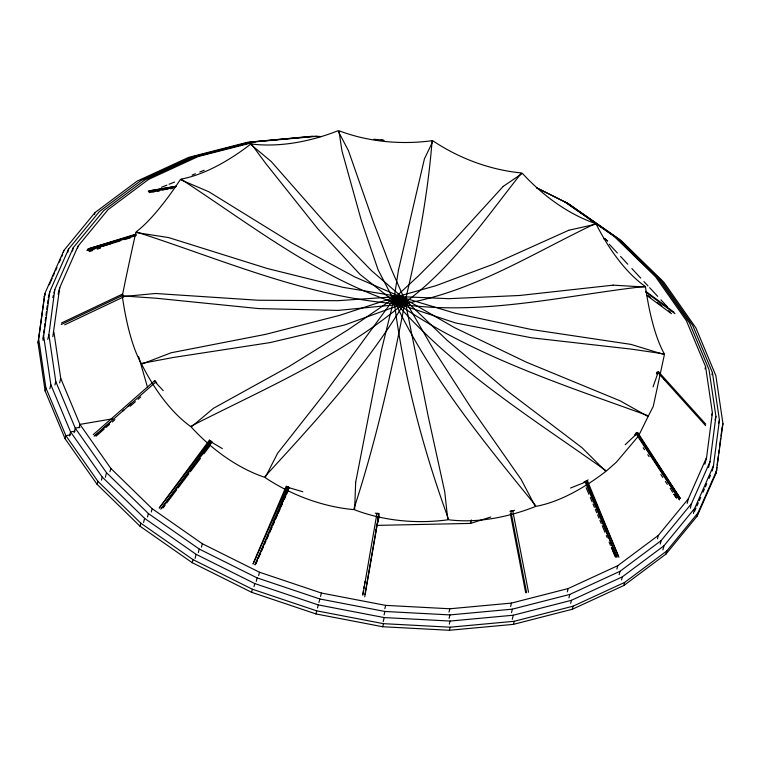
<?xml version="1.0" encoding="UTF-8"?>
<svg xmlns="http://www.w3.org/2000/svg" width="761" height="761" viewBox="0 0 761 761"><rect width="100%" height="100%" fill="white"/><g stroke="black" fill="none" stroke-linecap="round" stroke-linejoin="round"><path stroke-width="1.14" d="M658.275 373.071L658.389 371.587L656.6 372.414L656.477 373.898L658.275 373.071L705.609 425.608M536.952 188.053L568.762 203.91L620.928 240.343L663.858 282.207L695.915 327.905L715.873 375.668L722.95 423.668L716.12 473.123L697.143 516.12L665.98 554.075L623.839 585.513L572.32 609.257L513.428 624.362L449.399 630.27L382.716 626.741L315.929 613.927L251.615 592.296L192.238 562.702L140.072 526.27L97.142 484.396L65.085 438.707L45.127 390.945L38.05 342.945L44.88 293.48L63.857 250.493L95.02 212.538L137.161 181.089L188.68 157.356L247.572 142.25L311.601 136.343L317.927 136.58M38.05 342.945L44.88 293.48M42.939 338.769L43.406 335.249M43.71 332.899L44.167 329.37M44.48 327.021L44.937 323.501M45.241 321.152L45.708 317.632M46.012 315.282L46.469 311.753M46.782 309.404L47.239 305.884M47.553 303.534L48.01 300.015M43.082 340.395L49.836 291.511L68.576 249.056L99.349 211.577L140.975 180.528L191.839 157.089L250.008 142.164L313.228 136.333M47.743 339.387L48.885 334.773L54.802 289.541L73.303 247.62L103.686 210.626L144.78 179.967L195.006 156.823L252.433 142.088L316.481 136.324L321.142 136.571M52.813 336.695L59.758 287.572L78.022 246.193L108.014 209.665L148.585 179.396L198.164 156.557L254.859 142.012M704.905 464.229L706.569 457.523L712.401 412.871L705.59 366.678L686.384 320.704L655.525 276.719L614.203 236.424L564.006 201.361M708.577 467.463L710.003 461.699L715.92 416.467L709.014 369.675L689.561 323.102L658.303 278.555L616.448 237.727L565.585 202.207M712.172 470.992L713.447 465.875L719.43 420.062L712.448 372.671L692.738 325.499L661.081 280.381L618.683 239.04L567.173 203.063L536.486 187.644M716.12 473.123L716.881 467.33M717.185 465.009L718.394 455.725M718.698 453.413L719.155 449.932M719.459 447.611L720.677 438.336M720.981 436.015L722.189 426.74M362.816 594.141L363.416 590.669M363.815 588.358L364.215 586.046M364.614 583.735L365.014 581.414M362.807 595.283L376.99 513.18L379.13 513.551L364.738 596.814M364.947 594.512L378.54 515.872M375.468 531.673L375.896 529.333M376.324 527.002L376.752 524.662M377.817 518.812L378.246 516.472M48.314 297.665L49.836 291.511M63.344 252.538L63.857 250.493M52.804 297.608L53.375 295.306M53.945 293.004L54.802 289.541M67.815 252.129L68.576 249.056M58.102 294.279L59.758 287.572M72.447 251.082L73.303 247.62M77.47 248.428L78.022 246.193M45.127 390.945L45.888 387.872L38.811 339.872M49.826 388.814L50.835 384.724L43.843 337.323M94.507 214.583L95.02 212.538M54.935 385.028L55.781 381.575L48.885 334.773M59.624 382.888L60.737 378.417L53.917 332.224M65.085 438.707L65.846 435.634L45.888 387.872M69.527 435.986L70.545 431.887L50.835 384.724M74.102 432.752L75.244 428.139L55.781 381.575M79.106 427.749L79.943 424.391L60.737 378.417M97.142 484.396L97.903 481.323L65.846 435.634L70.526 434.835M101.441 480.086L102.202 477.014L70.545 431.887L75.215 431.087M105.36 477.299L106.502 472.695L75.244 428.139L79.915 427.34M109.965 471.725L110.792 468.376L79.943 424.391L112.723 418.788M140.072 526.27L140.833 523.197L97.903 481.323M143.582 522.455L144.6 518.355L102.202 477.014M147.501 516.966L148.357 513.513L106.502 472.695M151.287 512.02L152.124 508.671L110.792 468.376M192.238 562.702L192.999 559.63L140.833 523.197M195.092 558.431L196.1 554.331L144.6 518.355M198.355 552.496L199.211 549.033L148.357 513.513M201.494 547.092L202.321 543.735L152.124 508.671M251.615 592.296L252.376 589.223L192.999 559.63M253.984 586.636L254.745 583.554L196.1 554.331M256.257 581.347L257.104 577.894L199.211 549.033M258.645 575.573L259.472 572.224L202.321 543.735M315.929 613.927L316.69 610.845L252.376 589.223M317.499 607.982L318.26 604.909L254.745 583.554M318.964 602.436L319.82 598.974L257.104 577.894M320.552 596.396L321.38 593.038L259.472 572.224M379.282 516.186L377.009 525.385L470.583 523.406L490.788 517.023M384.828 608.733L385.665 605.375L449.846 608.771L511.468 603.092L568.153 588.548L617.742 565.699L658.303 535.43L688.296 498.902L706.569 457.523M384.077 614.936L384.933 611.473L449.951 614.917L512.372 609.152L569.799 594.427L620.025 571.283L661.119 540.624L691.502 503.62L710.003 461.699M383.192 621.67L384.2 617.571L450.055 621.052L513.275 615.221L571.444 600.305L622.308 576.867L663.934 545.808L694.707 508.329L713.447 465.875M382.716 626.741L383.477 623.668L450.16 627.197L514.179 621.29L573.081 606.175L624.6 582.441L666.741 550.993L697.904 513.047L716.881 470.051M470.583 523.406L471.43 519.963M449.019 612.129L449.846 608.771M449.095 618.37L449.951 614.917M449.294 624.125L450.055 621.052M449.399 630.27L450.16 627.197M510.641 606.441L511.468 603.092M511.516 612.615L512.372 609.152M512.267 619.321L513.275 615.221M513.428 624.362L514.179 621.29M567.326 591.896L568.153 588.548M568.943 597.88L569.799 594.427M570.683 603.378L571.444 600.305M572.32 609.257L573.081 606.175M616.905 569.047L617.742 565.699M619.169 574.736L620.025 571.283M621.547 579.939L622.308 576.867M623.839 585.513L624.6 582.441M657.475 538.788L658.303 535.43M660.263 544.077L661.119 540.624M705.038 368.914L705.59 366.678M662.917 549.908L663.934 545.808M665.98 554.075L666.741 550.993M711.935 374.716L712.448 372.671M687.193 503.373L688.296 498.902M711.849 415.106L712.401 412.871M690.36 508.224L691.502 503.62M715.064 419.929L715.92 416.467M693.433 513.456L694.707 508.329M718.669 423.145L719.43 420.062M697.143 516.12L697.904 513.047M722.446 425.713L722.95 423.668M653.062 386.854L657.713 373.575M253.013 563.863L286.222 486.146L288.533 487.154M254.973 564.691L288.181 486.983M274.236 520.61L275.159 518.45M253.166 563.891L287.22 486.545L289.513 487.563M255.135 564.757L289.18 487.401M255.934 563.834L257.351 560.619M258.293 558.469L260.662 553.095M261.603 550.945L263.496 546.645M264.447 544.505L265.865 541.28M266.807 539.13L268.7 534.831M269.641 532.681L272.01 527.316M272.961 525.166L274.379 521.941M275.796 518.717L277.213 515.492M278.155 513.342L280.048 509.052M280.999 506.902L282.417 503.677M284.31 499.378L285.727 496.153M286.669 494.013L288.096 490.788M44.119 296.562L45.061 294.412M49.332 284.738L52.186 278.288M53.127 276.138L54.554 272.914M55.505 270.764L56.923 267.539M59.301 262.165L60.718 258.94M61.67 256.79L62.621 254.64M694.584 511.297L695.992 508.11M696.933 505.989L698.332 502.802M699.273 500.681L700.681 497.494M703.021 492.186L704.429 489.009M705.361 486.878L706.769 483.701M709.109 478.393L710.517 475.206M273.656 521.532L275.121 518.279M279.515 508.529L283.91 498.778M284.88 496.61L288.79 487.934M634.741 434.854L636.405 434.388L637.252 433.104L680.286 498.484M635.131 434.198L636.805 433.722L637.651 432.457L680.344 498.417M159.211 507.929L209.399 440.172L210.188 440.6M160.761 509.147L210.959 441.399L211.748 441.827M162.968 507.673L164.386 505.77M159.344 507.996L210.207 440.771L210.978 441.19M161.617 508.3L211.758 442.017L212.528 442.436M163.101 507.768L165.251 504.923M166.688 503.031L176.714 489.78M178.15 487.887L188.89 473.684M190.326 471.791L200.352 458.531M203.938 453.794L209.665 446.222M192.685 466.969L195.567 463.202M202.065 454.745L211.453 442.512M585.523 482.274L588.11 479.82M625.2 444.719L635.549 434.921M95.154 435.806L98.683 432.638M100.452 431.049L110.155 422.345M122.511 411.263L124.281 409.675M127.81 406.507L131.339 403.34M93.232 434.655L154.721 380.652L155.824 381.432M94.193 436.11L155.682 382.117L156.785 382.888M96.181 436.11L104.209 429.061M105.988 427.501L109.555 424.372M112.228 422.022L114.901 419.672M130.045 406.364L135.401 401.675M138.074 399.325L140.747 396.976M586.683 481.171L583.839 482.284L586.683 481.171L618.351 556.167M587.397 480.714L584.543 481.808L587.397 480.714L618.902 557.185M61.422 322.997L122.416 294.107M61.289 324.5L123.358 295.106M64.695 324.814L124.623 296.429M161.418 187.301L166.897 185.123M169.094 184.248L174.573 182.069M192.114 175.078L195.406 173.765M199.791 172.024L204.176 170.274M512.495 511.126L514.683 510.26M570.531 488.02L585.856 481.913M88.476 250.769L95.22 248.609M97.475 247.886L112.086 243.206M136.095 234.093L87.953 248.952L135.525 234.692M87.115 250.217L136.371 235.016M89.36 251.558L92.718 250.521M97.199 249.142L100.557 248.105M87.106 250.321L135.8 235.634M91.995 249.427L99.881 247.049M102.136 246.364L120.152 240.942M124.652 239.582L130.283 237.879M635.977 432.933L637.651 432.457M635.587 433.561L637.252 433.104M509.889 511.23L512.743 510.755L528.534 592.267M149.099 192.619L159.506 190.697M161.827 190.269L164.138 189.841M148.195 191.03L176.162 186.198M149.07 191.534L175.867 186.892M152.932 191.753L155.273 191.353M157.613 190.954L159.953 190.554M165.793 189.556L168.133 189.156M170.474 188.766L172.814 188.367M149.28 190.906L175.762 186.464M148.966 191.629L175.449 187.187M511.801 510.783L512.743 510.755M373.661 139.349L379.492 139.653M314.854 136.333L319.582 136.58M373.955 139.453L377.504 139.644M380.662 139.72L384.105 140.376M381.033 139.986L383.354 140.433M321.38 593.038L385.665 605.375M319.82 598.974L384.933 611.473M318.26 604.909L384.2 617.571M316.69 610.845L383.477 623.668M287.002 487.097L302.84 491.768M375.278 513.133L378.674 514.132M210.065 441.332L222.336 448.59M604.129 238.497L606.117 239.705M603.682 238.535L607.668 240.952M604.034 238.45L606.013 239.648M603.625 238.469L607.573 240.876M645.708 291.282L674.008 312.21M645.718 292.062L674.959 313.694M647.839 295.449L650.674 297.541M657.276 302.421L661.994 305.912M668.596 310.792L670.489 312.191M646.917 295.534L671.44 313.675M209.399 440.172L210.959 441.399M210.207 440.771L211.758 442.017M609.276 244.271L617.342 252.956M620.567 256.428L627.835 264.238M631.868 268.585L640.743 278.126M643.968 281.608L648.011 285.946M649.618 287.677L657.685 296.362M660.919 299.834L667.368 306.778M155.967 382.831L163.206 390.612M658.389 371.587L705.732 424.124M663.592 378.693L665.152 380.471M636.405 434.388L679.44 499.768M643.216 447.734L644.519 449.713M647.782 454.669L649.085 456.648M660.824 474.474L662.783 477.451M665.39 481.409L667.34 484.386M673.865 494.289L675.816 497.266M154.721 380.652L155.682 382.117M636.805 433.722L679.497 499.682M670.175 488.343L672.724 492.281M673.999 494.25L676.548 498.189M585.209 482.094L616.886 557.09M586.141 487.725L588.89 494.241M590.27 497.504L592.106 501.851M593.019 504.029L594.398 507.283M595.321 509.461L596.691 512.724M597.613 514.893L598.993 518.155M599.906 520.334L601.285 523.587M602.208 525.765L604.957 532.281M606.336 535.544L607.249 537.723M609.085 542.07L610.465 545.333M611.387 547.501L615.059 556.196M585.932 481.608L616.981 556.995M611.549 547.359L615.601 557.195M586.95 481.475L588.272 484.767M138.683 356.7L147.501 387.225M510.831 511.202L526.622 592.714M510.336 513.551L525.68 592.743M355.663 482.322L354.636 509.832A144.114 103.02 -2.4 0 0 447.81 519.811L444.747 491.853L428.319 416.904L405.137 301.109L393.798 299.901L381.413 350.279L355.663 482.322M432.105 140.709C427.891 194.787 417.675 248.543 405.137 301.318L393.808 300.11L378.084 269.775L361.504 221.147L341.927 150.735L338.921 130.73A144.114 103.02 -2.4 0 0 432.105 140.709M398.422 270.269L394.046 298.75L404.804 302.65C452.12 267.843 485.48 218.474 521.551 172.928A144.114 103.848 26.5 0 1 433.057 140.928L424.448 158.754L398.422 270.269M404.9 302.459C391.582 372.329 375.791 441.97 353.675 509.613A144.114 103.848 26.5 0 1 265.18 477.613L277.622 453.242L324.966 393.028L394.131 298.569L404.9 302.459M400.143 296.714L398.507 304.429C474.426 356.376 562.683 384.714 648.42 415.82L653.233 406.469L664.401 354.626L630.945 344.391L531.254 329.475L455.268 313.285L400.143 296.714M400.438 296.78L398.793 304.495L338.112 310.402L258.569 308.576L155.729 298.198L122.331 295.915A144.114 2.388 -77 0 1 135.81 232.495L168.619 237.575L267.101 268.443L343.011 287.344L400.438 296.78M648.068 416.533L638.508 436.005L616.4 462.155L606.403 470.954C533.528 419.149 456.239 371.463 396.652 303.725L402.027 297.361L454.669 327.715L526.412 362.207L620.139 400.838L648.068 416.533M404.005 303.591C365.413 367.487 314.54 422.393 264.333 477.185A144.114 92.148 52.6 0 1 191.192 427.016L213.537 408.248L289.009 366.536L348.224 329.656L395.111 297.484L404.005 303.591M402.284 297.494L396.909 303.858C305.979 296.866 221.946 259.491 136.114 231.886A144.114 33.684 -63.1 0 0 180.328 179.586L208.799 191.743L291.396 242.74L354.788 276.947L402.284 297.494M503.211 186.388L454.526 239.772L418.56 275.786L394.93 297.627L403.825 303.725C473.171 292.024 532.976 253.137 595.54 223.525A144.114 92.148 52.6 0 1 522.398 173.356L503.211 186.388M402.569 304.362C339.358 357.09 263.192 389.309 190.554 426.426A144.114 69.337 72.9 0 1 141.594 364.148L171.13 352.771L265.836 334.307L339.52 315.387L396.614 296.78L402.569 304.362M403.606 298.398L395.14 302.64C430.954 377.618 484.12 442.179 536.191 506.293A144.114 65.684 -47.4 0 0 605.804 471.411L581.984 447.696L505.713 389.737L447.068 340.243L403.606 298.398M403.806 298.578L395.33 302.821C316.138 276.509 250.027 224.134 180.928 179.13A144.114 65.684 -47.4 0 0 250.54 144.248L271.249 161.551L328.172 226.245L371.625 270.764L403.806 298.578M568.733 230.279L493.004 264.324L436.053 285.651L396.367 296.857L402.322 304.438C483.834 315.853 564.529 295.496 645.138 286.393A144.114 69.337 72.9 0 1 596.177 224.114L568.733 230.279M400.762 304.676L344.571 325.014L270.174 342.574L173.584 357.432L141.242 363.473A144.114 38.164 89 0 1 122.359 296.6L155.529 293.489L258.226 300.243L337.713 300.69L398.46 296.543L400.762 304.676M404.681 299.701L394.15 301.308C403.672 375.877 423.011 449.256 448.752 519.792A144.114 89.76 -27.7 0 0 535.373 506.541L521.066 479.306L471.649 408.733L433.399 349.337L404.681 299.701M404.795 299.901L394.255 301.518L359.982 274.35L318.184 229.318L265.608 163.292L251.358 144A144.114 89.76 -27.7 0 0 337.979 130.749L348.424 150.621L373.004 220.937L391.477 269.527L404.795 299.901M613.09 285.156L519.649 295.477L448.809 298.673L398.184 296.543L400.476 304.676L455.668 322.987L531.597 337.808L631.135 349.099L664.372 353.941A144.114 38.164 89 0 1 645.499 287.068L613.09 285.156"/></g></svg>
